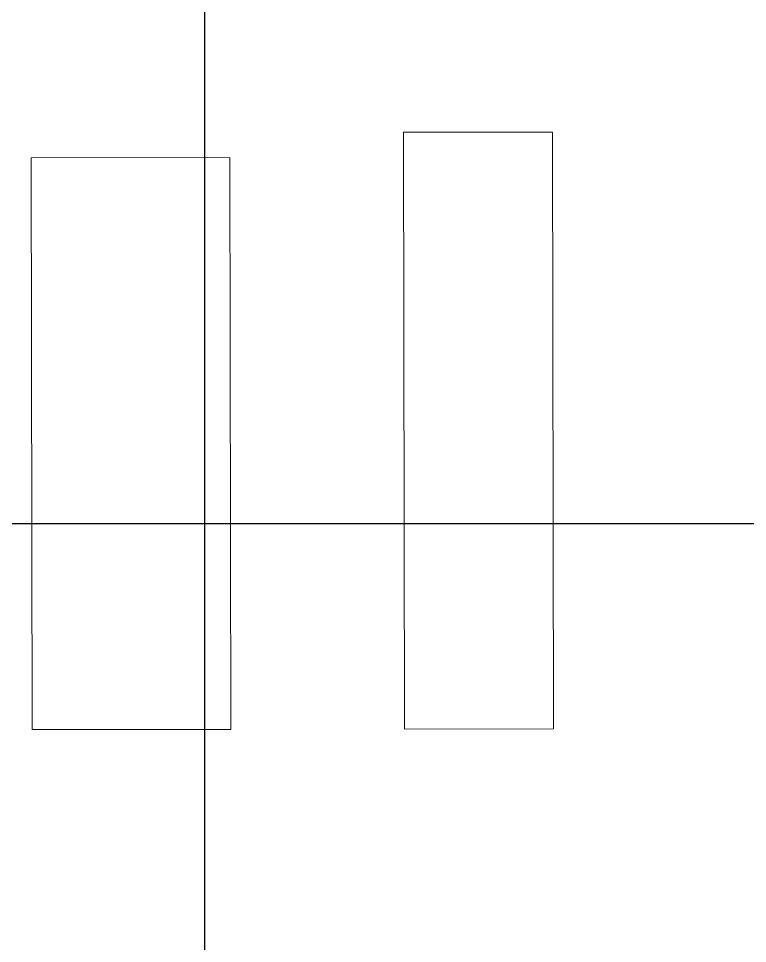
# Model space of a CAD drawing. Header units: inches. Extents: x -246178 to 57169, y -29325 to 19878.
# Drawn here: x 41374.5 to 41474.4, y -11457.5 to -11330.8 of the extents above; entities that cross this region are included whole.
import ezdxf

# ---------------------------------------------------------------- set-up
doc = ezdxf.new("R2010")
doc.units = ezdxf.units.IN
doc.header["$LTSCALE"] = 25
doc.header["$MEASUREMENT"] = 0
doc.linetypes.add('DASHDOT', pattern=[25.4, 12.7, -6.35, 0, -6.35])
doc.layers.add('00-Ground Floor$0$False Ceiling', color=251, linetype='Continuous')
doc.layers.add('00-Ground Floor$0$LOADING', color=253, linetype='Continuous', lineweight=5)
doc.layers.add('E-LITE-CLNG-CNDT', color=6, linetype='DASHDOT', lineweight=35)

# ---------------------------------------------------------------- blocks, each defined once
blk = doc.blocks.new('00-Ground Floor$0$workstation')
at = {"layer": '00-Ground Floor$0$LOADING'}
for p, q in [((2834.212, -1038.167, 0), (2834.225, -1030.33, 0)), ((2834.225, -1030.33, 0), (2836.949, -1030.334, 0)), ((2836.949, -1030.334, 0), (2836.936, -1038.171, 0)), ((2839.333, -1030.338, 0), (2839.319, -1038.516, 0)), ((2841.376, -1030.342, 0), (2839.333, -1030.338, 0)), ((2841.362, -1038.519, 0), (2841.376, -1030.342, 0)), ((2836.936, -1038.171, 0), (2834.212, -1038.167, 0)), ((2839.319, -1038.516, 0), (2841.362, -1038.519, 0))]:
    blk.add_line(p, q, dxfattribs=at)
blk = doc.blocks.new('00-Ground Floor$0$A$Ce9e1c4c3')
at = {"layer": '00-Ground Floor$0$False Ceiling', "color": 254, "linetype": 'Continuous'}
for p, q in [((-58600, -12867.43), (-58600, -8847.43)), ((-59002.87, -11400), (-55142.47, -11400))]:
    blk.add_line(p, q, dxfattribs=at)
blk = doc.blocks.new('00-Ground Floor')
at = {"layer": '00-Ground Floor$0$False Ceiling', "color": 254}
blk.add_blockref('00-Ground Floor$0$A$Ce9e1c4c3', (100000, 0), dxfattribs=at)
at = {"layer": '00-Ground Floor$0$LOADING', "xscale": -10, "yscale": 10, "zscale": 10, "rotation": 180}
blk.add_blockref('00-Ground Floor$0$workstation', (13034.07, -21731.53, 0), dxfattribs=at)

msp = doc.modelspace()

# ---------------------------------------------------------------- block references
at = {"layer": 'E-LITE-CLNG-CNDT'}
msp.add_blockref('00-Ground Floor', (0, 0), dxfattribs=at)

doc.saveas('drawing.dxf')
